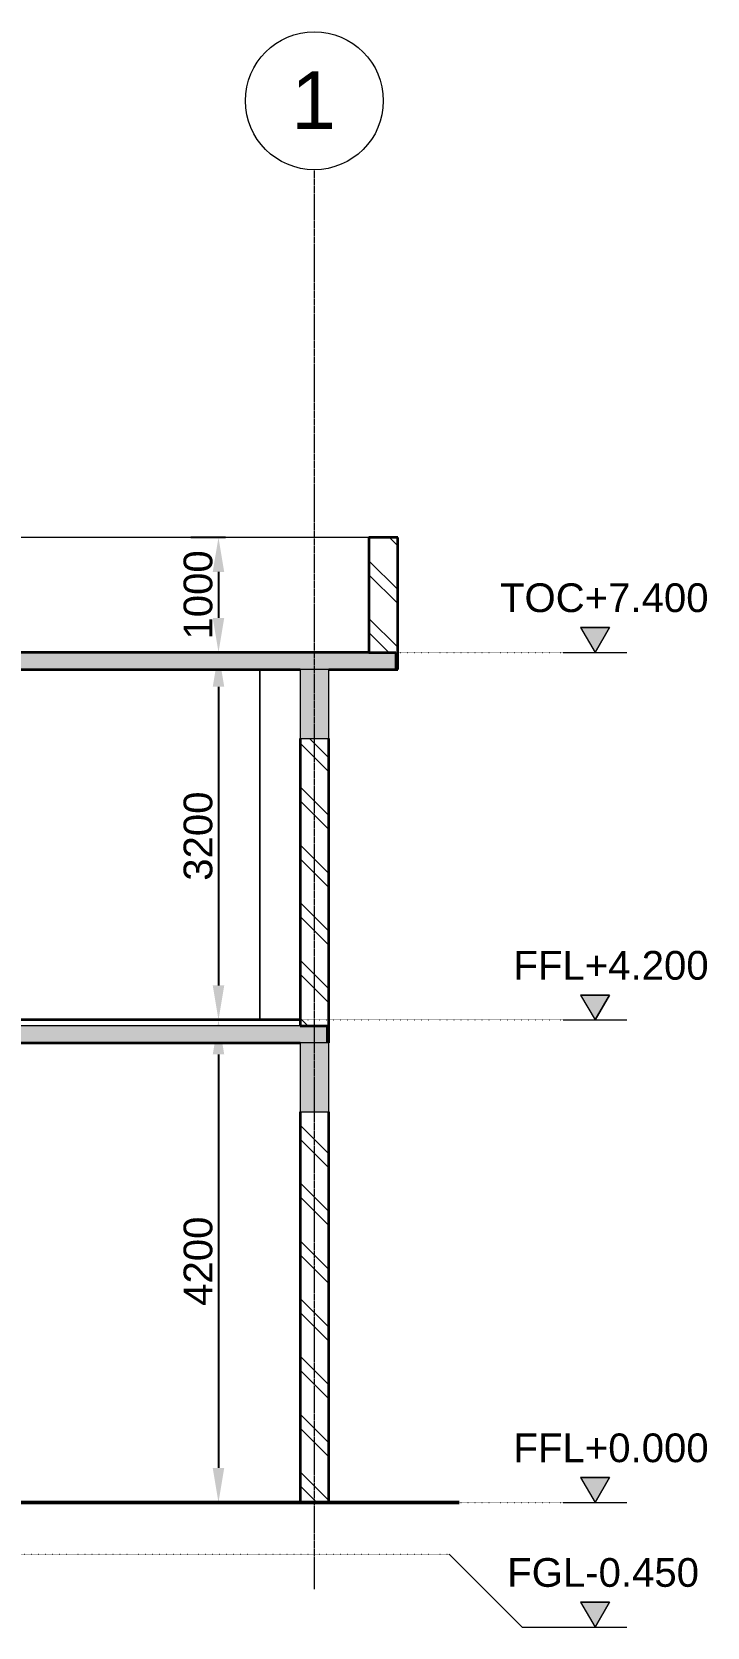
# Model space of a CAD drawing. Header units: millimetres. Extents: x -22696 to 333987, y -7117 to 2643871.
# Drawn here: x 90588 to 96464, y -1085 to 12801 of the extents above; entities that cross this region are included whole.
import ezdxf

# ---------------------------------------------------------------- set-up
doc = ezdxf.new("R2010")
doc.units = ezdxf.units.MM
doc.linetypes.add('Dot 2mm', pattern=[2, 0, -2])
doc.linetypes.add('Grid Line', pattern=[22.225, 12.7, -3.175, 3.175, -3.175])
for name, color, linetype, lineweight in [('A-010-M_LINE-T', 7, 'Continuous', 18), ('A_Center_Line', 7, 'Continuous', 9), ('A_Col_Ele', 7, 'Continuous', 18), ('A_Detail_Ele', 7, 'Continuous', 18), ('A_Dim1', 7, 'Continuous', 9), ('A_Floor_Plan_Common', 7, 'Continuous', 9), ('A_Floor_Plan_Cut', 7, 'Continuous', 35), ('A_Floor_Sec', 7, 'Continuous', 35), ('A_level', 7, 'Continuous', 9), ('A_Level_tag', 7, 'Continuous', 9), ('A_LINE', 94, 'Continuous', 18), ('A_Wall_Ele', 7, 'Continuous', 9), ('A_Wall_Plan', 7, 'Continuous', 35), ('A_Wall_Sec', 7, 'Continuous', 35)]:
    doc.layers.add(name, color=color, linetype=linetype, lineweight=lineweight)
doc.styles.add('Arial', font='arial.ttf', dxfattribs={"height": 250})
doc.styles.add('Arial_4', font='arial.ttf', dxfattribs={"height": 500})
doc.dimstyles.new('MM_Diagonal_-_2_5mm_Arial', dxfattribs={"dimscale": 304.8, "dimtxt": 255.06485, "dimasz": 0.984252, "dimexe": 0.787402, "dimexo": 0.492126, "dimgap": 0.164042, "dimtad": 1, "dimdec": 0, "dimzin": 0, "dimdsep": 46, "dimtxsty": 'Arial', "dimsah": 1, "dimcen": 0.09, "dimazin": 0, "dimtfac": 1, "dimtdec": 4, "dimtix": 1, "dimtmove": 0, "dimatfit": 3, "dimfxl": 0, "dimtvp": 1, "dimtolj": 1, "dimtzin": 0, "dimarcsym": 0})

# ---------------------------------------------------------------- blocks, each defined once
blk = doc.blocks.new('Level - MM_Level Head - Down Aerrow_Meter_FFL_-431252-Section 1')
at = {"layer": 'A_Level_tag'}
blk.add_hatch(color=256, dxfattribs=at).paths.add_polyline_path([(2442, 0), (2317, 217), (2567, 217)])
for p, q in [((2317, 217), (2442, 0)), ((2317, 217), (2567, 217)), ((2567, 217), (2317, 217)), ((2317, 217), (2442, 0)), ((2567, 217), (2442, 0)), ((2442, 0), (2567, 217)), ((2165, 0), (2720, 0))]:
    blk.add_line(p, q, dxfattribs=at)
blk = doc.blocks.new('Level - MM_Level Head - Down Aerrow_Meter_FGL_-431475-Section 1')
at = {"layer": 'A_Level_tag'}
blk.add_hatch(color=256, dxfattribs=at).paths.add_polyline_path([(2442, -1085), (2317, -868), (2567, -868)])
for p, q in [((2317, -868), (2442, -1085)), ((2317, -868), (2567, -868)), ((2567, -868), (2317, -868)), ((2317, -868), (2442, -1085)), ((2567, -868), (2442, -1085)), ((2442, -1085), (2567, -868)), ((2165, -1085), (2720, -1085))]:
    blk.add_line(p, q, dxfattribs=at)
blk = doc.blocks.new('Grid - MM_Grid Head - Circle-325942-Section 1')
at = {"layer": 'A_Center_Line'}
blk.add_circle((-11750, 12201), 600, dxfattribs=at)
blk = doc.blocks.new('Level - MM_Level Head - Down Aerrow_Meter_TOC_-432144-Section 1')
at = {"layer": 'A_Level_tag'}
blk.add_hatch(color=256, dxfattribs=at).paths.add_polyline_path([(2442, 7400), (2317, 7616), (2567, 7616)])
for p, q in [((2317, 7616), (2442, 7400)), ((2317, 7616), (2567, 7616)), ((2567, 7616), (2317, 7616)), ((2317, 7616), (2442, 7400)), ((2567, 7616), (2442, 7400)), ((2442, 7400), (2567, 7616)), ((2165, 7400), (2720, 7400))]:
    blk.add_line(p, q, dxfattribs=at)
blk = doc.blocks.new('DIMBLOCK59-Section 1')
at = {"layer": 'A_Dim1', "color": 0, "lineweight": -2}
for p, q in [((92274, 8400), (91972, 8400)), ((92212, 8100), (92212, 7700)), ((92274, 7400), (91972, 7400))]:
    blk.add_line(p, q, dxfattribs=at)
at = {"layer": 'A_Dim1', "color": 0}
for points in [[(92162, 8100), (92262, 8100), (92212, 8400)], [(92162, 7700), (92262, 7700), (92212, 7400)]]:
    blk.add_solid(points, dxfattribs=at)
at = {"layer": 'Defpoints', "color": 0}
for p in [(92424, 8400), (92212, 7400), (92424, 7400)]:
    blk.add_point(p, dxfattribs=at)
at = {"layer": 'A_Dim1', "color": 0, "insert": (92035, 7900), "char_height": 250, "width": 922.94, "attachment_point": 5, "rotation": 90, "style": 'Arial'}
blk.add_mtext('\\A1;1000', dxfattribs=at)
blk = doc.blocks.new('DIMBLOCK60-Section 1')
at = {"layer": 'A_Dim1', "color": 0, "lineweight": -2}
for p, q in [((92274, 7400), (91972, 7400)), ((92212, 7100), (92212, 4500)), ((92274, 4200), (91972, 4200))]:
    blk.add_line(p, q, dxfattribs=at)
at = {"layer": 'A_Dim1', "color": 0}
for points in [[(92162, 7100), (92262, 7100), (92212, 7400)], [(92162, 4500), (92262, 4500), (92212, 4200)]]:
    blk.add_solid(points, dxfattribs=at)
at = {"layer": 'Defpoints', "color": 0}
for p in [(92424, 7400), (92212, 4200), (92424, 4200)]:
    blk.add_point(p, dxfattribs=at)
at = {"layer": 'A_Dim1', "color": 0, "insert": (92035, 5800), "char_height": 250, "width": 922.94, "attachment_point": 5, "rotation": 90, "style": 'Arial'}
blk.add_mtext('\\A1;3200', dxfattribs=at)
blk = doc.blocks.new('DIMBLOCK61-Section 1')
at = {"layer": 'A_Dim1', "color": 0, "lineweight": -2}
for p, q in [((92274, 4200), (91972, 4200)), ((92212, 3900), (92212, 300)), ((92274, 0), (91972, 0))]:
    blk.add_line(p, q, dxfattribs=at)
at = {"layer": 'A_Dim1', "color": 0}
for points in [[(92162, 3900), (92262, 3900), (92212, 4200)], [(92162, 300), (92262, 300), (92212, 0)]]:
    blk.add_solid(points, dxfattribs=at)
at = {"layer": 'Defpoints', "color": 0}
for p in [(92424, 4200), (92424, 0), (92212, 0)]:
    blk.add_point(p, dxfattribs=at)
at = {"layer": 'A_Dim1', "color": 0, "insert": (92035, 2100), "char_height": 250, "width": 922.94, "attachment_point": 5, "rotation": 90, "style": 'Arial'}
blk.add_mtext('\\A1;4200', dxfattribs=at)

msp = doc.modelspace()

# ---------------------------------------------------------------- hatches: boundary and pattern name
at = {"layer": 'A_Detail_Ele', "lineweight": 9}
for points in [[(92921.4, 6650), (93171.4, 6650), (93171.4, 7250), (92921.4, 7250), (92921.4, 6719.1)], [(92921.4, 3400), (93171.4, 3400), (93171.4, 4000), (92921.4, 4000), (92921.4, 3695.3)]]:
    msp.add_hatch(color=9, dxfattribs=at).paths.add_polyline_path(points)
at = {"layer": 'A_Floor_Plan_Cut', "lineweight": 9}
h = msp.add_hatch(color=9, dxfattribs=at)
h.paths.add_polyline_path([(85421.4, 7250), (85421.4, 7400), (80586.4, 7400), (80586.4, 7250), (85171.4, 7250)])
h.paths.add_polyline_path([(93756.4, 7250), (93756.4, 7400), (89171.4, 7400), (89171.4, 7250), (93171.4, 7250)])
h = msp.add_hatch(color=9, dxfattribs=at)
h.paths.add_polyline_path([(93156.4, 4000), (93156.4, 4150), (89171.4, 4150), (89171.4, 4000), (93042, 4000)])
h.paths.add_polyline_path([(81421.4, 4000), (85421.4, 4000), (85421.4, 4150), (81186.4, 4150), (81186.4, 4000)])
at = {"layer": 'A_Wall_Plan', "lineweight": 9}
h = msp.add_hatch(dxfattribs=at)
h.set_pattern_fill('FP_32', color=8, angle=225, style=0, pattern_type=2)
h.set_pattern_definition([(135, (93771.45, 7825), (-251.45, -251.45), []), (135, (93390.45, 7825), (-251.45, -251.45), [])])
h.paths.add_polyline_path([(93771.4, 7250), (93771.4, 8400), (93521.4, 8400), (93521.4, 7400), (93756.4, 7400), (93756.4, 7250)])
h = msp.add_hatch(dxfattribs=at)
h.set_pattern_fill('FP_29', color=8, angle=-135, style=0, pattern_type=2)
h.set_pattern_definition([(315, (92921.45, 5725), (251.45, 251.45), []), (315, (93302.45, 5725), (251.45, 251.45), [])])
h.paths.add_polyline_path([(93171.4, 4000), (93171.4, 6650), (92921.4, 6650), (92921.4, 4150), (93156.4, 4150), (93156.4, 4000)])
h = msp.add_hatch(dxfattribs=at)
h.set_pattern_fill('FP_26', color=8, angle=-135, style=0, pattern_type=2)
h.set_pattern_definition([(315, (92921.45, 1775), (251.45, 251.45), []), (315, (93302.45, 1775), (251.45, 251.45), [])])
h.paths.add_polyline_path([(92921.4, 0), (93171.4, 0), (93171.4, 3400), (92921.4, 3400), (92921.4, 2183.5)])

# ---------------------------------------------------------------- linework, layer by layer
at = {"layer": 'A-010-M_LINE-T', "lineweight": 9}
for p, q in [((93171.4, 7250), (92921.4, 7250)), ((92921.4, 7250), (92921.4, 6650)), ((93171.4, 6650), (93171.4, 7250)), ((92921.4, 6650), (93171.4, 6650)), ((93171.4, 4000), (92921.4, 4000)), ((92921.4, 4000), (92921.4, 3400)), ((93171.4, 3400), (93171.4, 4000)), ((92921.4, 3400), (93171.4, 3400))]:
    msp.add_line(p, q, dxfattribs=at)
at = {"layer": 'A_Center_Line', "color": 8, "linetype": 'Grid Line'}
msp.add_line((93046.4, -754.8), (93046.4, 11600.9), dxfattribs=at)
at = {"layer": 'A_Col_Ele', "color": 7}
msp.add_line((92571.4, 7250), (92571.4, 4200), dxfattribs=at)
at = {"layer": 'A_Floor_Plan_Common'}
msp.add_line((92921.4, 4150), (89421.4, 4150), dxfattribs=at)
at = {"layer": 'A_Floor_Sec'}
for p, q in [((93521.4, 7400), (89421.4, 7400)), ((89421.4, 7250), (92921.4, 7250)), ((93171.4, 7250), (93756.4, 7250)), ((92921.4, 4200), (89421.4, 4200)), ((89421.4, 4000), (92921.4, 4000))]:
    msp.add_line(p, q, dxfattribs=at)
at = {"layer": 'A_level', "linetype": 'Dot 2mm'}
for p, q in [((79758.7, 7400), (95488.8, 7400)), ((79758.7, 4200), (95488.8, 4200)), ((79758.7, 0), (95488.8, 0)), ((79758.7, -450), (94218.8, -450))]:
    msp.add_line(p, q, dxfattribs=at)
at = {"layer": 'A_level'}
for p, q in [((94218.8, -450), (94853.8, -1085)), ((94853.8, -1085), (95488.8, -1085))]:
    msp.add_line(p, q, dxfattribs=at)
at = {"layer": 'A_LINE', "color": 5, "lineweight": 50}
msp.add_line((94307.3, 0), (80133.1, 0), dxfattribs=at)
at = {"layer": 'A_Wall_Ele', "color": 7}
for p, q in [((93521.4, 8400), (89421.4, 8400)), ((92571.4, 4200), (92571.4, 7250))]:
    msp.add_line(p, q, dxfattribs=at)
at = {"layer": 'A_Wall_Plan', "color": 13}
for p, q in [((93521.4, 7400), (93756.4, 7400)), ((93756.4, 7400), (93756.4, 7250)), ((92921.4, 4200), (92921.4, 4150)), ((92921.4, 4150), (93156.4, 4150)), ((93156.4, 4150), (93156.4, 4000))]:
    msp.add_line(p, q, dxfattribs=at)
at = {"layer": 'A_Wall_Sec'}
for p, q in [((93521.4, 8400), (93521.4, 7400)), ((93771.4, 8400), (93521.4, 8400)), ((93771.4, 7250), (93771.4, 8400)), ((93756.4, 7250), (93771.4, 7250)), ((92921.4, 6650), (92921.4, 4200)), ((93171.4, 4000), (93171.4, 6650)), ((92921.4, 3400), (92921.4, 0)), ((93171.4, 0), (93171.4, 3400))]:
    msp.add_line(p, q, dxfattribs=at)

# ---------------------------------------------------------------- block references
at = {"layer": 'A_Center_Line'}
msp.add_blockref('Grid - MM_Grid Head - Circle-325942-Section 1', (104796.4, 0), dxfattribs=at)
at = {"layer": 'A_Level_tag'}
for name, p in [('Level - MM_Level Head - Down Aerrow_Meter_TOC_-432144-Section 1', (93046.4, 0)), ('Level - MM_Level Head - Down Aerrow_Meter_FFL_-431252-Section 1', (93046.4, 4200)), ('Level - MM_Level Head - Down Aerrow_Meter_FFL_-431252-Section 1', (93046.4, 0)), ('Level - MM_Level Head - Down Aerrow_Meter_FGL_-431475-Section 1', (93046.4, 0))]:
    msp.add_blockref(name, p, dxfattribs=at)

# ---------------------------------------------------------------- texts
at = {"layer": 'A_Center_Line', "insert": (92844.8, 12456.8), "char_height": 500, "width": 481.012, "attachment_point": 1, "style": 'Arial_4'}
msp.add_mtext('1', dxfattribs=at)
at = {"layer": 'A_Level_tag', "char_height": 250, "attachment_point": 1, "style": 'Arial'}
for s, insert, width in [('TOC+7.400', (94661.4, 8000.6), 2196.624), ('FFL+4.200', (94778.6, 4800.6), 2044.303), ('FFL+0.000', (94778.6, 600.6), 2044.303), ('FGL-0.450', (94723.9, -484.4), 2012.236)]:
    msp.add_mtext(s, dxfattribs=dict(at, insert=insert, width=width))

# ---------------------------------------------------------------- dimensions: what is measured, and where the dimension line sits
at = {"layer": 'A_Dim1'}
for base, p1, p2, override, picture, middle in [((92212.3, 7400), (92424.4, 8400), (92424.4, 7400), {"dimpost": '<>', "dimfxl": 1000}, 'DIMBLOCK59-Section 1', (92034.7, 7900)), ((92212.3, 4200), (92424.4, 7400), (92424.4, 4200), {"dimpost": '<>', "dimfxl": 3200}, 'DIMBLOCK60-Section 1', (92034.6, 5800)), ((92212.3, 0), (92424.4, 4200), (92424.4, 0), {"dimpost": '<>', "dimfxl": 4200}, 'DIMBLOCK61-Section 1', (92034.7, 2100))]:
    dim = msp.add_linear_dim(base=base, p1=p1, p2=p2, angle=90, dimstyle='MM_Diagonal_-_2_5mm_Arial', override=override, dxfattribs=at)
    dim.commit()
    dim.dimension.update_dxf_attribs({"geometry": picture, "text_midpoint": middle})

doc.saveas('drawing.dxf')
